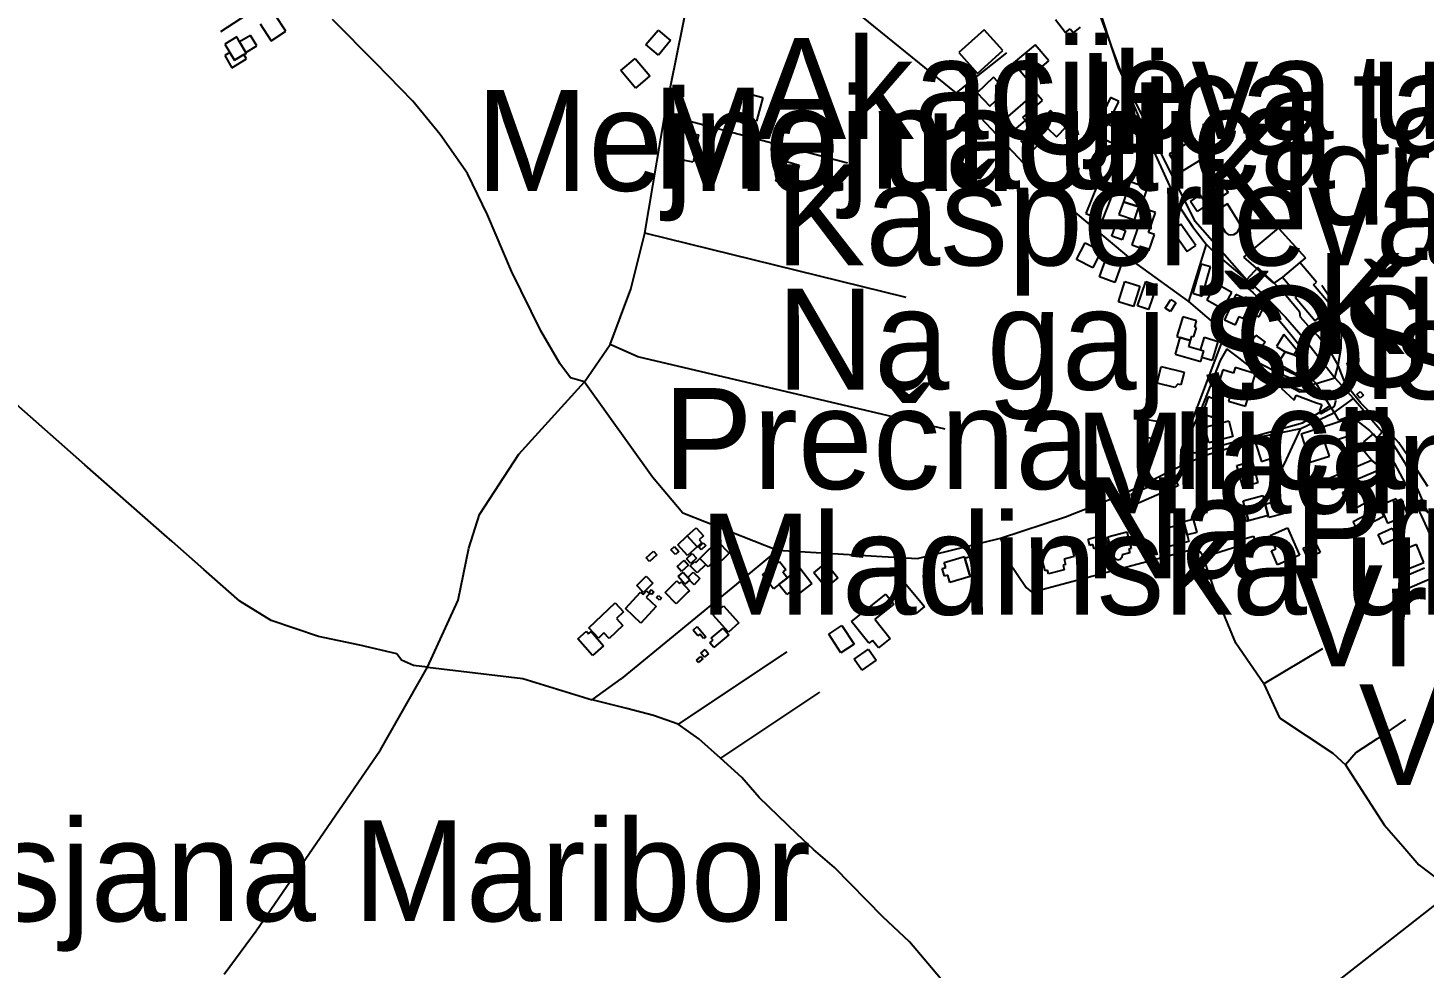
# Model space of a CAD drawing. Extents: x -8864 to 13231, y -7697 to 8949.
# Drawn here: x 506 to 1364, y -254 to 324 of the extents above; entities that cross this region are included whole.
import ezdxf

# ---------------------------------------------------------------- set-up
doc = ezdxf.new("R2010")
doc.units = 0
for name, color, linetype in [('OSM_BUILDING_BARN', 9, 'CONTINUOUS'), ('OSM_BUILDING_CHAPEL', 9, 'CONTINUOUS'), ('OSM_BUILDING_GARAGE', 9, 'CONTINUOUS'), ('OSM_BUILDING_HOUSE', 9, 'CONTINUOUS'), ('OSM_BUILDING_ROOF', 9, 'CONTINUOUS'), ('OSM_BUILDING_SCHOOL', 9, 'CONTINUOUS'), ('OSM_BUILDING_YES', 9, 'CONTINUOUS'), ('OSM_HIGHWAY_FOOTWAY', 8, 'CONTINUOUS'), ('OSM_HIGHWAY_LIVING_STREET', 8, 'CONTINUOUS'), ('OSM_HIGHWAY_PATH', 8, 'CONTINUOUS'), ('OSM_HIGHWAY_PEDESTRIAN', 8, 'CONTINUOUS'), ('OSM_HIGHWAY_RESIDENTIAL', 8, 'CONTINUOUS'), ('OSM_HIGHWAY_SERVICE', 8, 'CONTINUOUS'), ('OSM_HIGHWAY_TERTIARY', 8, 'CONTINUOUS'), ('OSM_HIGHWAY_TRACK', 8, 'CONTINUOUS'), ('OSM_HIGHWAY_UNCLASSIFIED', 8, 'CONTINUOUS'), ('OSM_LABELS', 8, 'CONTINUOUS'), ('OSM_LEISURE_PITCH', 3, 'CONTINUOUS'), ('OSM_LEISURE_PLAYGROUND', 3, 'CONTINUOUS'), ('OSM_LEISURE_SWIMMING_POOL', 3, 'CONTINUOUS')]:
    doc.layers.add(name, color=color, linetype=linetype)

msp = doc.modelspace()

# ---------------------------------------------------------------- linework, layer by layer
at = {"layer": 'OSM_BUILDING_BARN'}
for p, q in [((1192.458018, 212.849329), (1188.974097, 202.919622)), ((1199.173179, 210.491996), (1192.458018, 212.849329)), ((1195.696915, 200.562289), (1199.173179, 210.491996)), ((1188.974097, 202.919622), (1195.696915, 200.562289)), ((1304.969516, 46.979857), (1331.906731, 58.421814)), ((1331.906731, 58.421814), (1338.445783, 53.095577)), ((1338.445783, 53.095577), (1333.170131, 50.860559)), ((1307.909792, 40.174727), (1304.969516, 46.979857)), ((1333.170131, 50.860559), (1307.909792, 40.174727)), ((1320.628016, 20.626659), (1336.76125, 29.021876)), ((1336.76125, 29.021876), (1339.517758, 23.728997)), ((1323.384525, 15.33378), (1320.628016, 20.626659)), ((1339.517758, 23.728997), (1323.384525, 15.33378)), ((1349.632614, -14.221831), (1364.433534, -7.88372)), ((1352.664773, -21.304948), (1349.632614, -14.221831)), ((1367.465694, -14.966837), (1352.664773, -21.304948))]:
    msp.add_line(p, q, dxfattribs=at)
at = {"layer": 'OSM_BUILDING_CHAPEL'}
for p, q in [((1322.940421, 98.729975), (1325.076715, 100.542453)), ((1324.885291, 96.43936), (1322.940421, 98.729975)), ((1327.021585, 98.251837), (1324.885291, 96.43936)), ((1325.076715, 100.542453), (1327.021585, 98.251837))]:
    msp.add_line(p, q, dxfattribs=at)
at = {"layer": 'OSM_BUILDING_GARAGE'}
for p, q in [((1172.350818, 196.070014), (1174.333973, 201.674238)), ((1174.333973, 201.674238), (1180.60503, 199.461459)), ((1180.60503, 199.461459), (1178.614218, 193.846116)), ((1178.614218, 193.846116), (1172.350818, 196.070014)), ((1266.508562, 31.34585), (1275.405959, 33.792138)), ((1268.399833, 24.462884), (1266.508562, 31.34585)), ((1275.405959, 33.792138), (1277.687736, 25.485877)), ((1214.356948, 20.104043), (1222.381451, 22.150029)), ((1214.670884, 18.892018), (1214.356948, 20.104043)), ((1216.807178, 19.425754), (1214.670884, 18.892018)), ((1218.575938, 12.49831), (1216.807178, 19.425754)), ((1222.381451, 22.150029), (1224.45649, 13.999441)), ((1268.790339, 23.050708), (1268.399833, 24.462884)), ((1277.687736, 25.485877), (1268.790339, 23.050708)), ((1157.748979, 9.762915), (1167.74898, 12.642863)), ((1158.828611, 6.015646), (1157.748979, 9.762915)), ((1167.74898, 12.642863), (1169.609623, 6.193557)), ((1224.45649, 13.999441), (1218.575938, 12.49831)), ((1252.77196, 9.918587), (1259.311011, 11.719945)), ((1254.954196, 2.034867), (1252.77196, 9.918587)), ((1259.311011, 11.719945), (1261.48559, 3.836225)), ((1336.064465, 12.642863), (1344.747468, 16.545805)), ((1338.843945, 6.471545), (1336.064465, 12.642863)), ((1347.526947, 10.374487), (1338.843945, 6.471545)), ((1344.747468, 16.545805), (1347.526947, 10.374487)), ((1160.605028, 6.527142), (1158.828611, 6.015646)), ((1161.386039, 3.825105), (1160.605028, 6.527142)), ((1169.609623, 6.193557), (1161.386039, 3.825105)), ((1261.48559, 3.836225), (1254.954196, 2.034867))]:
    msp.add_line(p, q, dxfattribs=at)
at = {"layer": 'OSM_BUILDING_HOUSE'}
for p, q in [((1137.626465, 329.136983), (1143.836267, 321.242143)), ((1143.836267, 321.242143), (1146.70763, 323.4994)), ((1146.70763, 323.4994), (1148.637186, 321.041992)), ((1148.637186, 321.041992), (1153.016972, 324.489035)), ((1163.20074, 227.137877), (1156.347753, 210.036097)), ((1170.099669, 224.369123), (1163.20074, 227.137877)), ((1168.637188, 220.721929), (1170.099669, 224.369123)), ((1183.537649, 229.428492), (1179.372258, 217.230409)), ((1194.242091, 225.781299), (1183.537649, 229.428492)), ((1190.0767, 213.583215), (1194.242091, 225.781299)), ((1166.577464, 205.933004), (1171.96797, 219.38759)), ((1171.96797, 219.38759), (1168.637188, 220.721929)), ((1179.372258, 217.230409), (1188.951126, 213.961278)), ((1156.347753, 210.036097), (1166.577464, 205.933004)), ((1188.951126, 213.961278), (1190.0767, 213.583215)), ((1188.974097, 202.919622), (1184.678538, 190.654821)), ((1195.696915, 200.562289), (1188.974097, 202.919622)), ((1194.900591, 198.305032), (1195.696915, 200.562289)), ((1198.560622, 197.015171), (1194.900591, 198.305032)), ((1150.650969, 181.592435), (1155.834737, 191.911324)), ((1155.834737, 191.911324), (1165.750511, 186.929791)), ((1184.678538, 190.654821), (1195.05373, 187.018747)), ((1195.05373, 187.018747), (1198.560622, 197.015171)), ((1160.566743, 176.610902), (1150.650969, 181.592435)), ((1165.750511, 186.929791), (1160.566743, 176.610902)), ((1164.71682, 170.939961), (1168.468735, 181.203252)), ((1168.468735, 181.203252), (1177.909777, 177.74509)), ((1177.909777, 177.74509), (1174.157863, 167.481799)), ((1174.157863, 167.481799), (1164.71682, 170.939961)), ((1176.46261, 155.695136), (1180.206868, 168.126729)), ((1180.206868, 168.126729), (1189.464143, 165.335736)), ((1189.464143, 165.335736), (1185.712228, 152.904144)), ((1188.001662, 153.226609), (1193.139488, 168.226805)), ((1193.139488, 168.226805), (1199.885277, 165.91395)), ((1199.885277, 165.91395), (1194.755108, 150.913754)), ((1185.712228, 152.904144), (1176.46261, 155.695136)), ((1248.583598, 160.120694), (1241.539187, 144.575644)), ((1265.536127, 152.437125), (1248.583598, 160.120694)), ((1194.755108, 150.913754), (1188.001662, 153.226609)), ((1215.880685, 146.443718), (1212.312538, 134.390188)), ((1224.37992, 143.930713), (1215.880685, 146.443718)), ((1248.338575, 141.495544), (1250.635666, 146.566033)), ((1250.635666, 146.566033), (1253.27732, 145.365128)), ((1253.27732, 145.365128), (1255.329388, 149.890761)), ((1255.329388, 149.890761), (1262.840874, 146.488196)), ((1262.840874, 146.488196), (1265.536127, 152.437125)), ((1222.810242, 134.301232), (1224.448833, 139.849859)), ((1223.277317, 140.194564), (1224.37992, 143.930713)), ((1224.448833, 139.849859), (1223.277317, 140.194564)), ((1241.539187, 144.575644), (1248.338575, 141.495544)), ((1212.312538, 134.390188), (1214.196152, 133.834214)), ((1214.196152, 133.834214), (1220.735203, 131.899422)), ((1220.735203, 131.899422), (1221.562156, 134.679295)), ((1221.562156, 134.679295), (1222.810242, 134.301232)), ((1278.897537, 124.883022), (1274.456495, 118.055654)), ((1284.311014, 123.048306), (1278.897537, 124.883022)), ((1290.513159, 119.212081), (1284.311014, 123.048306)), ((1274.456495, 118.055654), (1285.750524, 111.439555)), ((1285.750524, 111.439555), (1290.513159, 119.212081)), ((1271.53919, 72.343419), (1260.658638, 68.796301)), ((1260.658638, 68.796301), (1264.295698, 57.63233)), ((1275.17625, 61.179449), (1271.53919, 72.343419)), ((1327.21301, 69.541307), (1333.170131, 74.478362)), ((1329.548385, 66.716956), (1327.21301, 69.541307)), ((1333.170131, 74.478362), (1345.076717, 59.278015)), ((1264.295698, 57.63233), (1275.17625, 61.179449)), ((1326.922045, 64.537535), (1329.548385, 66.716956)), ((1331.906731, 58.421814), (1326.922045, 64.537535)), ((1338.445783, 53.095577), (1331.906731, 58.421814)), ((1345.076717, 59.278015), (1338.445783, 53.095577)), ((1314.180849, 38.428967), (1326.738277, 45.045065)), ((1326.738277, 45.045065), (1332.450376, 34.19244)), ((1253.016983, 33.425195), (1265.038424, 36.727684)), ((1265.038424, 36.727684), (1266.508562, 31.34585)), ((1316.814846, 33.425195), (1314.180849, 38.428967)), ((1347.205355, 34.715056), (1340.053746, 31.757271)), ((1347.802598, 33.280642), (1347.205355, 34.715056)), ((1350.390654, 34.359232), (1347.802598, 33.280642)), ((1354.326336, 24.840947), (1350.390654, 34.359232)), ((1254.311011, 28.699411), (1253.016983, 33.425195)), ((1256.386049, 21.171514), (1254.311011, 28.699411)), ((1266.508562, 31.34585), (1268.399833, 24.462884)), ((1317.794938, 33.936692), (1316.814846, 33.425195)), ((1320.873039, 28.098958), (1317.794938, 33.936692)), ((1332.450376, 34.19244), (1320.873039, 28.098958)), ((1340.367682, 30.990026), (1337.565231, 29.822479)), ((1337.565231, 29.822479), (1341.768907, 19.659263)), ((1340.053746, 31.757271), (1340.367682, 30.990026)), ((1204.540714, 16.301176), (1214.670884, 18.892018)), ((1214.670884, 18.892018), (1216.807178, 19.425754)), ((1216.807178, 19.425754), (1218.575938, 12.49831)), ((1268.399833, 24.462884), (1256.386049, 21.171514)), ((1341.768907, 19.659263), (1354.326336, 24.840947)), ((1169.892931, 11.364122), (1181.53918, 14.288548)), ((1173.039945, -1.189786), (1169.892931, 11.364122)), ((1181.53918, 14.288548), (1184.111922, 4.025256)), ((1207.335508, 5.348476), (1204.540714, 16.301176)), ((1218.575938, 12.49831), (1219.601972, 8.473053)), ((1269.540721, 12.086889), (1280.291105, 16.779314)), ((1273.154811, 3.813986), (1269.540721, 12.086889)), ((1280.291105, 16.779314), (1287.618825, 0.022239)), ((1129.47945, 2.968905), (1146.853112, 7.505658)), ((1130.49017, -0.889559), (1129.47945, 2.968905)), ((1146.853112, 7.505658), (1149.050662, -0.900679)), ((1178.637189, 0.21127), (1178.529992, -1.378817)), ((1183.407481, 1.412176), (1178.637189, 0.21127)), ((1184.111922, 4.025256), (1182.833208, 3.702791)), ((1182.833208, 3.702791), (1183.407481, 1.412176)), ((1219.601972, 8.473053), (1207.335508, 5.348476)), ((1270.375331, 2.601961), (1273.154811, 3.813986)), ((1274.088961, -5.893331), (1270.375331, 2.601961)), ((1287.618825, 0.022239), (1274.088961, -5.893331)), ((1129.043003, -1.267622), (1130.49017, -0.889559)), ((1131.209925, -9.573883), (1129.043003, -1.267622)), ((1143.889865, -5.737658), (1142.31253, -6.149079)), ((1142.31253, -6.149079), (1143.032285, -8.917833)), ((1149.050662, -0.900679), (1143.032285, -2.468527)), ((1143.032285, -2.468527), (1143.889865, -5.737658)), ((1173.621875, -1.045232), (1173.039945, -1.189786)), ((1174.471798, -2.390691), (1173.621875, -1.045232)), ((1175.949593, -2.991144), (1174.471798, -2.390691)), ((1177.503958, -2.601961), (1175.949593, -2.991144)), ((1178.529992, -1.378817), (1177.503958, -2.601961)), ((1132.657092, -9.19582), (1131.209925, -9.573883)), ((1133.254336, -11.475316), (1132.657092, -9.19582)), ((1143.032285, -8.917833), (1133.254336, -11.475316))]:
    msp.add_line(p, q, dxfattribs=at)
at = {"layer": 'OSM_BUILDING_ROOF'}
for p, q in [((1252.77196, 28.27687), (1254.311011, 28.699411)), ((1254.839342, 20.737854), (1252.77196, 28.27687)), ((1254.311011, 28.699411), (1256.386049, 21.171514)), ((1256.386049, 21.171514), (1254.839342, 20.737854))]:
    msp.add_line(p, q, dxfattribs=at)
at = {"layer": 'OSM_BUILDING_SCHOOL'}
for p, q in [((1240.44424, 113.863605), (1236.608099, 101.320817)), ((1246.998606, 111.850977), (1240.44424, 113.863605)), ((1248.039953, 115.253541), (1246.998606, 111.850977)), ((1260.559097, 111.428436), (1248.039953, 115.253541)), ((1254.479464, 91.546783), (1260.559097, 111.428436)), ((1236.608099, 101.320817), (1245.298759, 98.663258)), ((1245.298759, 98.663258), (1244.088958, 94.715839)), ((1244.088958, 94.715839), (1254.479464, 91.546783))]:
    msp.add_line(p, q, dxfattribs=at)
at = {"layer": 'OSM_BUILDING_YES'}
for p, q in [((648.69073, 326.423827), (655.428862, 316.104937)), ((664.471742, 321.998269), (657.741267, 332.328277)), ((634.211402, 318.473389), (626.853055, 314.058951)), ((636.041418, 315.415529), (634.211402, 318.473389)), ((642.695323, 319.396307), (636.041418, 315.415529)), ((646.562092, 312.935882), (642.695323, 319.396307)), ((655.428862, 316.104937), (664.471742, 321.998269)), ((885.82705, 313.736486), (893.346193, 322.709916)), ((893.346193, 322.709916), (901.026133, 316.282849)), ((1093.828604, 322.821111), (1078.261987, 308.832789)), ((1105.298743, 310.055933), (1093.828604, 322.821111)), ((626.853055, 314.058951), (629.954127, 308.877267)), ((639.915844, 308.955104), (636.041418, 315.415529)), ((636.041418, 315.415529), (639.915844, 308.955104)), ((639.915844, 308.955104), (646.562092, 312.935882)), ((893.499332, 307.298299), (885.82705, 313.736486)), ((901.026133, 316.282849), (893.499332, 307.298299)), ((1089.739783, 296.067612), (1105.298743, 310.055933)), ((1125.199205, 313.669769), (1111.922021, 302.505798)), ((1133.52233, 303.77342), (1125.199205, 313.669769)), ((629.954127, 308.877267), (626.845398, 307.009192)), ((626.845398, 307.009192), (631.324725, 299.548013)), ((629.954127, 308.877267), (632.817834, 304.118124)), ((632.817834, 304.118124), (629.954127, 308.877267)), ((631.324725, 299.548013), (640.229779, 304.907608)), ((632.817834, 304.118124), (638.614159, 307.609645)), ((638.614159, 307.609645), (632.817834, 304.118124)), ((638.614159, 307.609645), (640.168524, 308.532563)), ((640.229779, 304.907608), (638.614159, 307.609645)), ((640.168524, 308.532563), (639.915844, 308.955104)), ((870.375287, 297.791133), (879.318626, 305.285671)), ((879.318626, 305.285671), (888.284937, 294.56648)), ((1078.261987, 308.832789), (1089.739783, 296.067612)), ((1111.922021, 302.505798), (1120.245146, 292.609449)), ((1120.245146, 292.609449), (1133.52233, 303.77342)), ((879.341597, 287.083062), (870.375287, 297.791133)), ((888.284937, 294.56648), (879.341597, 287.083062)), ((1099.556017, 293.69916), (1089.464132, 284.169755)), ((1107.381439, 285.404018), (1099.556017, 293.69916)), ((940.781114, 269.981282), (944.594285, 284.681251)), ((944.594285, 284.681251), (957.611131, 281.312045)), ((1089.464132, 284.169755), (1097.289554, 275.885732)), ((1097.289554, 275.885732), (1107.381439, 285.404018)), ((1125.306402, 284.325427), (1105.000121, 266.723271)), ((1129.571334, 279.399492), (1125.306402, 284.325427)), ((957.611131, 281.312045), (953.805618, 266.612076)), ((1117.572864, 268.991647), (1129.571334, 279.399492)), ((1171.516208, 281.312045), (1160.719883, 259.017462)), ((1169.86996, 264.810718), (1176.661691, 278.821279)), ((1176.661691, 278.821279), (1171.516208, 281.312045)), ((953.805618, 266.612076), (940.781114, 269.981282)), ((1105.000121, 266.723271), (1110.842389, 259.984858)), ((1110.842389, 259.984858), (1119.142543, 267.17917)), ((1134.479451, 273.339369), (1116.095069, 254.792055)), ((1119.142543, 267.17917), (1117.572864, 268.991647)), ((1144.464138, 263.44302), (1134.479451, 273.339369)), ((906.477894, 256.8714), (907.144051, 260.418518)), ((907.144051, 260.418518), (918.10883, 258.361412)), ((918.10883, 258.361412), (914.961816, 241.582098)), ((1127.672406, 257.260582), (1132.810232, 262.453385)), ((1132.810232, 262.453385), (1138.193081, 257.116029)), ((1138.193081, 257.116029), (1144.464138, 263.44302)), ((1160.719883, 259.017462), (1173.307939, 252.912861)), ((1177.320191, 261.208002), (1169.86996, 264.810718)), ((1173.307939, 252.912861), (1177.320191, 261.208002)), ((901.768859, 248.954321), (903.369165, 257.460733)), ((904.578966, 243.528009), (901.768859, 248.954321)), ((903.369165, 257.460733), (906.477894, 256.8714)), ((1116.095069, 254.792055), (1122.978684, 247.975806)), ((1122.978684, 247.975806), (1129.938868, 255.003325)), ((1129.938868, 255.003325), (1127.672406, 257.260582)), ((1223.162462, 255.859526), (1207.641787, 246.330121)), ((1229.954193, 244.795631), (1223.162462, 255.859526)), ((914.961816, 241.582098), (904.578966, 243.528009)), ((965.781117, 229.795435), (969.517718, 242.694047)), ((969.517718, 242.694047), (980.038393, 239.647306)), ((1207.641787, 246.330121), (1214.433518, 235.266226)), ((1214.433518, 235.266226), (1229.954193, 244.795631)), ((980.038393, 239.647306), (976.309449, 226.748694)), ((976.309449, 226.748694), (965.781117, 229.795435)), ((1179.372258, 217.230409), (1176.661691, 209.291091)), ((1188.951126, 213.961278), (1179.372258, 217.230409)), ((1220.635662, 217.43056), (1226.677011, 221.455816)), ((1224.747455, 211.259241), (1220.635662, 217.43056)), ((1230.788803, 215.284497), (1224.747455, 211.259241)), ((1226.677011, 221.455816), (1230.788803, 215.284497)), ((1243.384516, 215.951667), (1233.552969, 209.936022)), ((1250.964915, 203.542313), (1243.384516, 215.951667)), ((1176.661691, 209.291091), (1186.232902, 206.02196)), ((1186.232902, 206.02196), (1188.951126, 213.961278)), ((1233.552969, 209.936022), (1238.369202, 202.07454)), ((1214.678541, 203.431118), (1209.379919, 199.66161)), ((1209.379919, 199.66161), (1218.706106, 186.540609)), ((1224.012386, 190.310117), (1214.678541, 203.431118)), ((1238.369202, 202.07454), (1239.441178, 202.73059)), ((1239.441178, 202.73059), (1242.220657, 198.193837)), ((1242.220657, 198.193837), (1243.736737, 197.004052)), ((1247.343169, 197.137485), (1249.288039, 198.327271)), ((1249.288039, 198.327271), (1250.520811, 200.239824)), ((1250.520811, 200.239824), (1251.125712, 202.063421)), ((1251.125712, 202.063421), (1250.964915, 203.542313)), ((1218.706106, 186.540609), (1224.012386, 190.310117)), ((1243.736737, 197.004052), (1245.06905, 196.903976)), ((1245.06905, 196.903976), (1247.343169, 197.137485)), ((1227.243626, 178.901517), (1222.021574, 160.910178)), ((1232.963382, 177.244713), (1227.243626, 178.901517)), ((1227.741329, 159.253374), (1232.963382, 177.244713)), ((1287.909789, 179.93563), (1277.228318, 170.928841)), ((1298.208412, 167.704188), (1287.909789, 179.93563)), ((1235.183903, 167.526276), (1231.217593, 160.420921)), ((1246.125711, 161.399436), (1235.183903, 167.526276)), ((1277.228318, 170.928841), (1286.608105, 159.798229)), ((1296.309484, 166.102981), (1298.208412, 167.704188)), ((1307.549914, 152.77071), (1296.309484, 166.102981)), ((1205.176243, 151.792194), (1208.529995, 157.029475)), ((1211.615753, 155.050206), (1208.262001, 149.812925)), ((1208.529995, 157.029475), (1211.615753, 155.050206)), ((1222.021574, 160.910178), (1227.741329, 159.253374)), ((1232.320197, 159.809349), (1230.643321, 156.818205)), ((1230.643321, 156.818205), (1240.497839, 151.314056)), ((1231.217593, 160.420921), (1232.320197, 159.809349)), ((1240.497839, 151.314056), (1246.125711, 161.399436)), ((1286.608105, 159.798229), (1285.099682, 158.530607)), ((1285.099682, 158.530607), (1297.258948, 144.097505)), ((1208.262001, 149.812925), (1205.176243, 151.792194)), ((1297.258948, 144.097505), (1307.549914, 152.77071)), ((1214.196152, 133.834214), (1211.171649, 123.593161)), ((1220.735203, 131.899422), (1214.196152, 133.834214)), ((1219.617286, 128.107675), (1220.735203, 131.899422)), ((1226.776551, 125.994971), (1229.165526, 133.889811)), ((1229.165526, 133.889811), (1237.442709, 131.387925)), ((1237.442709, 131.387925), (1233.882218, 119.623502)), ((1256.631072, 129.631045), (1260.834748, 135.179672)), ((1262.266601, 125.36116), (1256.631072, 129.631045)), ((1260.834748, 135.179672), (1266.470277, 130.920907)), ((1266.470277, 130.920907), (1262.266601, 125.36116)), ((1277.963387, 135.657811), (1273.499374, 128.285587)), ((1286.010861, 125.972732), (1277.963387, 135.657811)), ((1211.171649, 123.593161), (1226.914377, 118.934094)), ((1226.776551, 125.994971), (1219.617286, 128.107675)), ((1228.828619, 125.37228), (1226.776551, 125.994971)), ((1228.828619, 125.37228), (1226.776551, 125.994971)), ((1226.914377, 118.934094), (1227.657103, 121.513816)), ((1227.657103, 121.513816), (1228.828619, 125.37228)), ((1227.657103, 121.513816), (1228.828619, 125.37228)), ((1233.882218, 119.623502), (1227.657103, 121.513816)), ((1273.499374, 128.285587), (1278.897537, 124.883022)), ((1278.897537, 124.883022), (1284.311014, 123.048306)), ((1284.311014, 123.048306), (1286.010861, 125.972732)), ((1200.1303, 105.746375), (1202.672414, 116.009667)), ((1202.672414, 116.009667), (1216.684667, 112.551505)), ((1216.684667, 112.551505), (1214.739797, 104.667784)), ((1210.980225, 103.066578), (1200.1303, 105.746375)), ((1212.894467, 105.123684), (1210.980225, 103.066578)), ((1214.739797, 104.667784), (1212.894467, 105.123684)), ((1231.470273, 97.273322), (1227.948068, 86.976672)), ((1237.703046, 95.138379), (1231.470273, 97.273322)), ((1234.188497, 84.841729), (1237.703046, 95.138379)), ((1227.948068, 86.976672), (1234.188497, 84.841729)), ((1190.505491, 83.685302), (1188.866899, 73.177381)), ((1202.649443, 81.783869), (1190.505491, 83.685302)), ((1201.003195, 71.275948), (1202.649443, 81.783869)), ((1315.888353, 83.151566), (1288.6908, 74.30045)), ((1318.958797, 73.711117), (1315.888353, 83.151566)), ((1188.866899, 73.177381), (1201.003195, 71.275948)), ((1288.6908, 74.30045), (1294.295701, 57.087475)), ((1303.560633, 68.696226), (1318.958797, 73.711117)), ((1306.087433, 60.9237), (1303.560633, 68.696226)), ((1294.295701, 57.087475), (1306.087433, 60.9237)), ((1249.23444, 55.152684), (1258.53, 57.699047)), ((1252.856187, 41.987204), (1249.23444, 55.152684)), ((1258.53, 57.699047), (1262.151747, 44.533568)), ((1184.196149, 37.394854), (1210.390638, 48.781214)), ((1210.390638, 48.781214), (1213.116519, 42.50982)), ((1262.151747, 44.533568), (1252.856187, 41.987204)), ((1186.922029, 31.12346), (1184.196149, 37.394854)), ((1213.116519, 42.50982), (1186.922029, 31.12346)), ((905.367634, 6.393708), (911.255843, 11.786662)), ((911.255843, 11.786662), (916.791831, 16.834912)), ((911.255843, 11.786662), (917.235935, 5.148325)), ((917.235935, 5.148325), (911.255843, 11.786662)), ((916.791831, 16.834912), (921.332414, 11.84226)), ((921.332414, 11.84226), (918.598876, 9.340374)), ((918.598876, 9.340374), (920.137927, 7.650211)), ((885.949561, -1.667924), (890.566713, 2.446288)), ((892.549868, 0.21127), (887.963344, -3.9363)), ((890.566713, 2.446288), (892.549868, 0.21127)), ((901.179272, 3.358087), (903.376822, 5.370715)), ((903.928124, 0.333585), (901.179272, 3.358087)), ((903.376822, 5.370715), (906.125674, 2.335093)), ((906.125674, 2.335093), (903.928124, 0.333585)), ((911.43961, -0.300226), (905.367634, 6.393708)), ((910.773454, -2.20166), (914.226747, 1.067471)), ((917.235935, 5.148325), (911.43961, -0.300226)), ((914.226747, 1.067471), (916.952628, -1.845836)), ((920.137927, 7.650211), (917.235935, 5.148325)), ((918.261969, 4.981533), (921.125675, 7.650211)), ((919.831648, 3.28025), (918.261969, 4.981533)), ((922.703011, 5.960048), (919.831648, 3.28025)), ((920.850025, -0.233509), (929.762736, 8.562009)), ((921.125675, 7.650211), (922.703011, 5.960048)), ((937.006229, 1.167547), (928.078203, -7.627972)), ((929.762736, 8.562009), (937.006229, 1.167547)), ((1290.03077, 4.247646), (1297.588198, 7.650211)), ((1292.741337, -1.779119), (1290.03077, 4.247646)), ((1300.298765, 1.623446), (1292.741337, -1.779119)), ((1297.588198, 7.650211), (1300.298765, 1.623446)), ((1359.663243, 6.516023), (1346.899076, 1.356578)), ((1346.899076, 1.356578), (1351.340118, -9.6406)), ((1364.111942, -4.481156), (1359.663243, 6.516023)), ((887.963344, -3.9363), (885.949561, -1.667924)), ((905.000099, -7.060878), (909.333944, -3.080099)), ((907.72598, -10.052021), (905.000099, -7.060878)), ((912.059825, -6.071243), (907.72598, -10.052021)), ((909.333944, -3.080099), (912.059825, -6.071243)), ((913.506992, -5.103847), (910.773454, -2.20166)), ((913.124143, -6.660576), (915.91128, -3.914061)), ((917.281877, -10.908222), (913.124143, -6.660576)), ((916.952628, -1.845836), (913.506992, -5.103847)), ((915.91128, -3.914061), (916.500866, -4.514514)), ((916.500866, -4.514514), (919.012352, -2.034867)), ((922.595813, -5.670941), (917.281877, -10.908222)), ((919.012352, -2.034867), (920.850025, -0.233509)), ((919.012352, -2.034867), (922.595813, -5.670941)), ((922.595813, -5.670941), (919.012352, -2.034867)), ((924.104236, -7.216551), (922.595813, -5.670941)), ((925.926595, -5.426312), (924.104236, -7.216551)), ((928.078203, -7.627972), (925.926595, -5.426312)), ((957.503934, -12.031291), (968.024609, -3.802866)), ((968.024609, -3.802866), (971.906692, -8.817758)), ((972.879127, -13.832649), (980.513125, -7.861481)), ((980.513125, -7.861481), (987.886785, -17.346409)), ((989.104243, -10.819266), (996.546817, -4.770262)), ((996.546817, -4.770262), (1003.866879, -13.832649)), ((1067.978678, -8.161708), (1070.1456, -7.527897)), ((1069.364589, -12.854134), (1067.978678, -8.161708)), ((1069.234421, -4.481156), (1081.646367, -0.789484)), ((1070.1456, -7.527897), (1069.234421, -4.481156)), ((1081.646367, -0.789484), (1081.944989, -1.790238)), ((1081.944989, -1.790238), (1086.248205, -0.511497)), ((1085.268113, -13.043165), (1081.944989, -1.790238)), ((1081.944989, -1.790238), (1085.268113, -13.043165)), ((1086.248205, -0.511497), (1089.640242, -12.009052)), ((1351.340118, -9.6406), (1364.111942, -4.481156)), ((880.183864, -18.614031), (886.00316, -12.954209)), ((886.00316, -12.954209), (890.160894, -17.246333)), ((897.680037, -22.995111), (904.869931, -15.834158)), ((904.869931, -15.834158), (906.378354, -17.346409)), ((905.704541, -13.043165), (908.7367, -10.396726)), ((909.854618, -17.824547), (905.704541, -13.043165)), ((906.378354, -17.346409), (907.404388, -16.379013)), ((907.404388, -16.379013), (912.5269, -21.883162)), ((908.7367, -10.396726), (912.894434, -15.166988)), ((912.618783, -15.411617), (909.854618, -17.824547)), ((911.638691, -13.721454), (914.946502, -10.352248)), ((912.894434, -15.166988), (911.638691, -13.721454)), ((912.894434, -15.166988), (912.618783, -15.411617)), ((912.618783, -15.411617), (912.894434, -15.166988)), ((915.398263, -18.169251), (912.618783, -15.411617)), ((914.946502, -10.352248), (919.073608, -14.433101)), ((919.073608, -14.433101), (915.398263, -18.169251)), ((964.188467, -20.626659), (957.503934, -12.031291)), ((972.879127, -13.832649), (967.588161, -17.957981)), ((967.588161, -17.957981), (972.879127, -13.832649)), ((971.906692, -8.817758), (970.09199, -10.229933)), ((970.09199, -10.229933), (972.879127, -13.832649)), ((996.424306, -19.881653), (989.104243, -10.819266)), ((1003.866879, -13.832649), (996.424306, -19.881653)), ((1071.386029, -12.253681), (1069.364589, -12.854134)), ((1072.718341, -16.768195), (1071.386029, -12.253681)), ((1085.268113, -13.043165), (1072.718341, -16.768195)), ((1085.337026, -13.287794), (1085.268113, -13.043165)), ((1089.640242, -12.009052), (1085.337026, -13.287794)), ((873.200709, -32.791384), (882.557524, -22.650407)), ((884.333941, -22.906155), (880.183864, -18.614031)), ((882.557524, -22.650407), (884.127203, -24.11818)), ((884.127203, -24.11818), (886.110358, -21.960998)), ((890.160894, -17.246333), (884.333941, -22.906155)), ((887.963344, -23.695639), (885.980189, -25.841701)), ((886.110358, -21.960998), (887.963344, -23.695639)), ((887.725978, -22.683765), (889.104232, -21.182634)), ((889.410511, -24.229375), (887.725978, -22.683765)), ((889.104232, -21.182634), (890.781109, -22.728243)), ((890.781109, -22.728243), (889.410511, -24.229375)), ((892.4197, -25.930657), (893.499332, -24.796469)), ((893.499332, -24.796469), (895.321691, -26.51999)), ((904.479426, -29.855838), (897.680037, -22.995111)), ((911.500866, -22.839438), (904.479426, -29.855838)), ((912.5269, -21.883162), (911.500866, -22.839438)), ((967.588161, -17.957981), (964.188467, -20.626659)), ((972.419709, -24.173777), (967.588161, -17.957981)), ((977.664732, -20.081804), (972.419709, -24.173777)), ((980.206846, -23.350935), (977.664732, -20.081804)), ((987.886785, -17.346409), (980.206846, -23.350935)), ((1012.327829, -40.741821), (1033.39215, -23.906909)), ((1033.39215, -23.906909), (1038.269639, -30.02263)), ((1037.53457, -24.607437), (1045.712213, -17.768949)), ((1047.23595, -36.260666), (1037.53457, -24.607437)), ((1045.712213, -17.768949), (1057.190009, -31.56824)), ((850.696878, -44.689241), (866.822454, -29.36658)), ((866.822454, -29.36658), (872.067477, -34.915207)), ((882.79489, -41.720336), (873.200709, -32.791384)), ((892.159363, -31.579359), (882.79489, -41.720336)), ((885.980189, -25.841701), (892.159363, -31.579359)), ((894.242058, -27.665298), (892.4197, -25.930657)), ((895.321691, -26.51999), (894.242058, -27.665298)), ((927.22828, -36.861118), (933.56825, -31.145699)), ((933.56825, -31.145699), (942.940379, -41.598022)), ((1038.269639, -30.02263), (1026.600419, -39.340765)), ((1050.505475, -33.53639), (1047.23595, -36.260666)), ((1052.281892, -35.682452), (1050.505475, -33.53639)), ((1057.190009, -31.56824), (1052.281892, -35.682452)), ((872.067477, -34.915207), (867.771918, -38.996061)), ((867.771918, -38.996061), (871.699943, -43.154751)), ((936.608066, -47.313441), (927.22828, -36.861118)), ((942.940379, -41.598022), (936.608066, -47.313441)), ((1022.963359, -54.151929), (1012.327829, -40.741821)), ((1026.600419, -39.340765), (1036.072089, -51.271981)), ((843.958745, -51.416534), (849.211426, -46.790825)), ((853.001625, -61.735423), (843.958745, -51.416534)), ((849.211426, -46.790825), (850.566709, -48.325315)), ((850.566709, -48.325315), (852.113417, -46.957618)), ((856.646342, -50.982874), (850.696878, -44.689241)), ((852.113417, -46.957618), (859.80867, -55.742017)), ((860.038379, -47.76934), (856.646342, -50.982874)), ((863.261963, -51.183025), (860.038379, -47.76934)), ((871.699943, -43.154751), (863.261963, -51.183025)), ((914.854618, -46.056939), (917.35079, -43.910877)), ((917.848493, -49.548459), (914.854618, -46.056939)), ((917.35079, -43.910877), (922.649412, -50.115553)), ((919.027666, -48.536585), (917.848493, -49.548459)), ((921.332414, -51.249742), (919.027666, -48.536585)), ((922.649412, -50.115553), (921.332414, -51.249742)), ((926.041449, -51.038471), (933.346198, -44.93387)), ((927.121082, -52.328332), (926.041449, -51.038471)), ((936.761206, -49.036963), (927.519244, -56.77613)), ((933.346198, -44.93387), (936.761206, -49.036963)), ((998.23135, -48.603302), (1006.347737, -43.210348)), ((1005.742836, -59.978543), (998.23135, -48.603302)), ((1006.347737, -43.210348), (1013.859223, -54.596709)), ((1036.072089, -51.271981), (1028.874539, -57.031878)), ((859.80867, -55.742017), (853.001625, -61.735423)), ((919.510055, -60.145336), (922.220622, -57.965915)), ((922.220622, -57.965915), (924.310974, -60.578996)), ((925.168555, -53.962898), (927.121082, -52.328332)), ((927.519244, -56.77613), (925.168555, -53.962898)), ((1013.859223, -54.596709), (1005.742836, -59.978543)), ((1013.805624, -63.892605), (1022.588168, -57.699047)), ((1022.588168, -57.699047), (1027.38143, -64.570894)), ((1025.18388, -52.37281), (1022.963359, -54.151929)), ((1028.874539, -57.031878), (1025.18388, -52.37281)), ((916.84543, -64.559774), (919.594282, -62.335876)), ((917.986318, -65.983069), (916.84543, -64.559774)), ((920.73517, -63.759171), (917.986318, -65.983069)), ((921.600408, -62.758417), (919.510055, -60.145336)), ((919.594282, -62.335876), (920.73517, -63.759171)), ((924.310974, -60.578996), (921.600408, -62.758417)), ((1018.59123, -70.742212), (1013.805624, -63.892605)), ((1027.38143, -64.570894), (1018.59123, -70.742212))]:
    msp.add_line(p, q, dxfattribs=at)
at = {"layer": 'OSM_HIGHWAY_FOOTWAY'}
for p, q in [((1173.376852, 308.799431), (1151.171643, 377.41782)), ((1176.508552, 299.114353), (1173.376852, 308.799431)), ((1177.963376, 296.201046), (1176.508552, 299.114353)), ((1223.575938, 204.987847), (1177.963376, 296.201046)), ((1255.107335, 169.149722), (1223.575938, 204.987847)), ((1261.975636, 176.86665), (1255.107335, 169.149722)), ((1276.041488, 163.523259), (1261.975636, 176.86665)), ((1255.107335, 169.149722), (1253.307948, 166.380969)), ((1253.307948, 166.380969), (1259.134901, 161.165927)), ((1287.925103, 149.234711), (1276.041488, 163.523259)), ((1259.134901, 161.165927), (1271.393708, 148.689856)), ((1271.393708, 148.689856), (1278.859252, 139.872098)), ((1288.200754, 146.332523), (1287.925103, 149.234711)), ((1294.571352, 139.160451), (1288.200754, 146.332523)), ((1278.859252, 139.872098), (1290.765839, 125.183248)), ((1298.882225, 134.834968), (1294.571352, 139.160451)), ((1307.396775, 123.948985), (1298.882225, 134.834968)), ((1242.925098, 126.828933), (1238.805649, 119.66798)), ((1250.32173, 121.224709), (1242.925098, 126.828933)), ((1259.196157, 114.297265), (1250.32173, 121.224709)), ((1262.266601, 123.18174), (1253.997075, 124.327047)), ((1274.816373, 115.798397), (1262.266601, 123.18174)), ((1290.765839, 125.183248), (1292.817906, 110.605594)), ((1311.531538, 116.654598), (1307.396775, 123.948985)), ((1238.805649, 119.66798), (1226.975633, 89.322885)), ((1273.744397, 107.770123), (1259.196157, 114.297265)), ((1286.225256, 110.160814), (1274.816373, 115.798397)), ((1315.941952, 104.99025), (1311.531538, 116.654598)), ((1277.519283, 105.724136), (1273.744397, 107.770123)), ((1287.83322, 100.142151), (1277.519283, 105.724136)), ((1290.145624, 110.194172), (1286.225256, 110.160814)), ((1292.817906, 110.605594), (1290.145624, 110.194172)), ((1292.817906, 110.605594), (1297.833221, 105.41279)), ((1297.833221, 105.41279), (1300.582072, 101.04283)), ((1325.352366, 93.459336), (1315.941952, 104.99025)), ((1294.755119, 100.286704), (1287.83322, 100.142151)), ((1297.082838, 100.331182), (1294.755119, 100.286704)), ((1300.582072, 101.04283), (1297.082838, 100.331182)), ((1300.582072, 101.04283), (1306.378398, 91.847009)), ((1226.975633, 89.322885), (1219.502431, 73.21074)), ((1306.378398, 91.847009), (1307.220664, 90.501551)), ((1307.220664, 90.501551), (1308.981767, 87.710558)), ((1308.981767, 87.710558), (1311.646392, 83.018132)), ((1340.65099, 78.203392), (1325.352366, 93.459336)), ((1311.646392, 83.018132), (1319.065995, 85.520018)), ((1319.065995, 85.520018), (1325.145628, 80.961026)), ((1325.145628, 80.961026), (1330.781157, 76.668902)), ((1338.491724, 75.745984), (1340.65099, 78.203392)), ((1348.805661, 69.085408), (1340.65099, 78.203392)), ((1219.502431, 73.21074), (1217.871497, 65.115749)), ((1330.781157, 76.668902), (1335.160943, 71.987596)), ((1335.160943, 71.987596), (1338.491724, 75.745984)), ((1335.160943, 71.987596), (1341.240576, 65.493812)), ((1356.822507, 57.343224), (1348.805661, 69.085408)), ((1217.871497, 65.115749), (1223.085892, 62.858492)), ((1341.240576, 65.493812), (1352.588204, 44.033191)), ((1366.546858, 42.165116), (1356.822507, 57.343224)), ((1352.588204, 44.033191), (1362.779629, 24.018104)), ((1362.779629, 24.018104), (1372.70306, 1.75688))]:
    msp.add_line(p, q, dxfattribs=at)
at = {"layer": 'OSM_HIGHWAY_LIVING_STREET'}
for p, q in [((1103.874547, 10.430084), (1108.560612, -3.569357)), ((1123.147137, -22.717124), (1218.3692, 2.557483)), ((1218.3692, 2.557483), (1222.404422, 3.469282)), ((1222.404422, 3.469282), (1224.778083, 3.180175)), ((1226.554499, 2.068226), (1224.778083, 3.180175)), ((1228.262003, -0.500377), (1226.554499, 2.068226)), ((1108.560612, -3.569357), (1119.716815, -19.970609)), ((1119.716815, -19.970609), (1123.147137, -22.717124))]:
    msp.add_line(p, q, dxfattribs=at)
at = {"layer": 'OSM_HIGHWAY_PATH'}
for p, q in [((1230.191559, 191.12184), (1219.47946, 155.83969)), ((1223.085892, 62.858492), (1289.540724, 81.227894)), ((1237.197686, -26.864694), (1228.262003, -0.500377)), ((1248.461087, -54.096332), (1237.197686, -26.864694)), ((1265.681609, -79.026234), (1248.461087, -54.096332))]:
    msp.add_line(p, q, dxfattribs=at)
at = {"layer": 'OSM_HIGHWAY_PEDESTRIAN'}
for p, q in [((652.902063, 340.312073), (624.341569, 321.542369)), ((1277.519283, 105.724136), (1276.324796, 102.632917)), ((1284.027706, 102.555081), (1277.519283, 105.724136)), ((1276.324796, 102.632917), (1284.410555, 95.160618)), ((1290.360019, 101.009471), (1284.027706, 102.555081)), ((1284.410555, 95.160618), (1285.5591, 98.296315)), ((1285.5591, 98.296315), (1297.595855, 93.881877)), ((1294.755119, 100.286704), (1290.360019, 101.009471)), ((1295.903665, 100.097673), (1294.755119, 100.286704)), ((1297.082838, 100.331182), (1295.903665, 100.097673)), ((1300.582072, 101.04283), (1297.082838, 100.331182)), ((1301.77656, 101.287459), (1300.582072, 101.04283)), ((1306.799531, 100.942754), (1301.77656, 101.287459)), ((1309.280389, 98.907887), (1306.799531, 100.942754)), ((1310.0614, 94.938228), (1309.280389, 98.907887)), ((1309.341645, 92.236192), (1310.0614, 94.938228)), ((1289.540724, 81.227894), (1299.663236, 87.376973)), ((1297.595855, 93.881877), (1301.454967, 92.514179)), ((1299.663236, 87.376973), (1300.314079, 87.810634)), ((1301.454967, 92.514179), (1300.076713, 88.655715)), ((1300.076713, 88.655715), (1300.314079, 87.810634)), ((1300.314079, 87.810634), (1306.378398, 91.847009)), ((1300.314079, 87.810634), (1300.582072, 86.843238)), ((1300.582072, 86.843238), (1307.220664, 90.501551)), ((1307.220664, 90.501551), (1308.491721, 91.202079)), ((1308.491721, 91.202079), (1309.341645, 92.236192))]:
    msp.add_line(p, q, dxfattribs=at)
at = {"layer": 'OSM_HIGHWAY_RESIDENTIAL'}
for p, q in [((897.526898, 270.503898), (912.534557, 344.715392)), ((885.061353, 197.882491), (897.526898, 270.503898)), ((1009.862286, 240.914928), (897.526898, 270.503898)), ((876.569775, 163.412064), (885.061353, 197.882491)), ((1045.804097, 158.319337), (885.061353, 197.882491)), ((863.805608, 129.364178), (876.569775, 163.412064)), ((848.039909, 106.52474), (863.805608, 129.364178)), ((880.773451, 121.880759), (863.805608, 129.364178)), ((1241.899065, 136.680804), (1214.785738, 64.559774)), ((1069.824007, 77.347191), (880.773451, 121.880759)), ((807.74894, 62.102367), (848.039909, 106.52474)), ((848.039909, 106.52474), (889.846958, 48.191881)), ((1308.981767, 87.710558), (1320.850069, 96.172492)), ((1288.568289, 77.736373), (1308.338582, 87.243539)), ((1308.338582, 87.243539), (1308.981767, 87.710558)), ((1266.401364, 73.266337), (1288.568289, 77.736373)), ((1249.900597, 67.528679), (1266.401364, 73.266337)), ((1214.785738, 64.559774), (1214.364605, 54.696784)), ((1214.364605, 54.696784), (1229.295694, 61.312883)), ((1229.295694, 61.312883), (1249.900597, 67.528679)), ((1179.732136, 37.650602), (1214.364605, 54.696784)), ((889.846958, 48.191881), (908.56059, 26.041852)), ((1143.797982, 23.484369), (1179.732136, 37.650602)), ((908.56059, 26.041852), (966.684639, 3.024502)), ((1103.874547, 10.430084), (1143.797982, 23.484369)), ((1052.748967, -2.079345), (1103.874547, 10.430084)), ((966.684639, 3.024502), (941.569782, -17.880144)), ((966.684639, 3.024502), (1031.163972, -0.789484)), ((1031.163972, -0.789484), (1052.748967, -2.079345)), ((941.569782, -17.880144), (870.536083, -76.001732)), ((972.511592, -59.378091), (905.650942, -103.822703)), ((855.880645, -86.754282), (870.536083, -76.001732)), ((992.519251, -84.196798), (931.64635, -124.693991)), ((1265.681609, -79.026234), (1275.283448, -99.897522)), ((852.748945, -88.900344), (855.880645, -86.754282)), ((874.088917, -94.271059), (852.748945, -88.900344)), ((890.582027, -98.507586), (874.088917, -94.271059)), ((905.650942, -103.822703), (890.582027, -98.507586)), ((1275.283448, -99.897522), (1308.139501, -121.64725)), ((918.369167, -112.87397), (905.650942, -103.822703)), ((931.64635, -124.693991), (918.369167, -112.87397)), ((944.739767, -136.53625), (931.64635, -124.693991)), ((1308.139501, -121.64725), (1316.041492, -128.808203)), ((955.459523, -148.956724), (944.739767, -136.53625)), ((1316.041492, -128.808203), (1339.762781, -165.747158)), ((1339.762781, -165.747158), (1351.148694, -178.84592)), ((1351.148694, -178.84592), (1361.133381, -190.321236)), ((1361.133381, -190.321236), (1382.121132, -206.210991)), ((1280.260478, -285.993351), (1382.121132, -206.210991))]:
    msp.add_line(p, q, dxfattribs=at)
at = {"layer": 'OSM_HIGHWAY_SERVICE'}
for p, q in [((1085.260456, 290.796972), (1072.281894, 304.073646)), ((1085.260456, 290.796972), (1107.779601, 308.610399)), ((1076.523855, 283.914006), (1085.260456, 290.796972)), ((1310.987893, 151.403012), (1301.462624, 165.613724)), ((1313.568291, 138.448803), (1310.987893, 151.403012)), ((1313.392181, 127.318191), (1313.568291, 138.448803)), ((1311.531538, 116.654598), (1313.392181, 127.318191)), ((1309.387586, 108.982148), (1311.531538, 116.654598)), ((1279.670891, 58.877714), (1288.568289, 77.736373)), ((1268.093554, 35.170955), (1279.670891, 58.877714)), ((1228.262003, -0.500377), (1235.405955, 1.045232)), ((1235.405955, 1.045232), (1250.436585, 5.815495)), ((1250.436585, 5.815495), (1252.611164, 6.293633)), ((1352.948081, -100.976113), (1335.405966, -112.951806)), ((1335.405966, -112.951806), (1322.435061, -121.235829)), ((1322.435061, -121.235829), (1316.041492, -128.808203))]:
    msp.add_line(p, q, dxfattribs=at)
at = {"layer": 'OSM_HIGHWAY_TERTIARY'}
for p, q in [((967.871469, 372.191658), (1076.523855, 283.914006)), ((1158.675472, 349.129831), (1173.376852, 308.799431)), ((1173.376852, 308.799431), (1177.963376, 296.201046)), ((1177.963376, 296.201046), (1182.220651, 284.525578)), ((1076.523855, 283.914006), (1088.15479, 272.738916)), ((1182.220651, 284.525578), (1199.043011, 245.874222)), ((1088.15479, 272.738916), (1134.494765, 223.201576)), ((1199.043011, 245.874222), (1213.116519, 215.251139)), ((1134.494765, 223.201576), (1187.726011, 178.923756)), ((1213.116519, 215.251139), (1221.807179, 201.952226)), ((1221.807179, 201.952226), (1230.191559, 191.12184)), ((1230.191559, 191.12184), (1236.324791, 185.184031)), ((1236.324791, 185.184031), (1255.107335, 169.149722)), ((1187.726011, 178.923756), (1219.47946, 155.83969)), ((1255.107335, 169.149722), (1265.911318, 159.753751)), ((1219.47946, 155.83969), (1241.899065, 136.680804)), ((1265.911318, 159.753751), (1279.035363, 146.210209)), ((1279.035363, 146.210209), (1291.255885, 132.255246)), ((1241.899065, 136.680804), (1247.381454, 130.987624)), ((1247.381454, 130.987624), (1253.997075, 124.327047)), ((1291.255885, 132.255246), (1309.387586, 108.982148)), ((1253.997075, 124.327047), (1262.726019, 118.278043)), ((1262.726019, 118.278043), (1275.605041, 111.673065)), ((1275.605041, 111.673065), (1289.984828, 105.42391)), ((1289.984828, 105.42391), (1293.935824, 104.734501)), ((1293.935824, 104.734501), (1297.833221, 105.41279)), ((1297.833221, 105.41279), (1309.387586, 108.982148)), ((1309.387586, 108.982148), (1320.850069, 96.172492)), ((1320.850069, 96.172492), (1338.491724, 75.745984)), ((1338.491724, 75.745984), (1340.995553, 73.088425)), ((1340.995553, 73.088425), (1345.2222, 68.106893)), ((1345.2222, 68.106893), (1352.075187, 57.343224)), ((1352.075187, 57.343224), (1357.136443, 47.602548)), ((1357.136443, 47.602548), (1366.508573, 25.763865))]:
    msp.add_line(p, q, dxfattribs=at)
at = {"layer": 'OSM_HIGHWAY_TRACK'}
for p, q in [((540.880611, 55.497388), (304.931121, 263.265108)), ((783.522291, 24.885425), (807.74894, 62.102367)), ((589.808641, 12.476071), (540.880611, 55.497388)), ((776.952612, 4.347722), (783.522291, 24.885425)), ((594.540647, 8.317381), (589.808641, 12.476071)), ((614.012319, -8.806638), (594.540647, 8.317381)), ((770.375276, -27.687537), (776.952612, 4.347722)), ((636.240499, -28.310228), (614.012319, -8.806638)), ((655.482461, -40.185846), (636.240499, -28.310228)), ((751.493191, -68.740704), (770.375276, -27.687537)), ((684.60957, -50.082195), (655.482461, -40.185846)), ((709.908194, -55.286118), (684.60957, -50.082195)), ((732.664705, -60.556757), (709.908194, -55.286118)), ((1301.738275, -57.554494), (1265.681609, -79.026234)), ((735.543726, -64.559774), (732.664705, -60.556757)), ((742.83316, -67.851144), (735.543726, -64.559774)), ((751.493191, -68.740704), (742.83316, -67.851144)), ((722.565164, -119.579024), (751.493191, -68.740704)), ((751.493191, -68.740704), (810.214484, -75.857179)), ((810.214484, -75.857179), (852.748945, -88.900344)), ((646.16393, -230.896265), (722.565164, -119.579024)), ((978.836248, -171.462577), (955.459523, -148.956724)), ((988.874534, -180.802951), (978.836248, -171.462577)), ((1001.830125, -192.00028), (988.874534, -180.802951)), ((1031.408995, -222.189702), (1001.830125, -192.00028)), ((1047.84085, -237.5902), (1031.408995, -222.189702)), ((633.415077, -248.164837), (646.16393, -230.896265)), ((1087.680058, -284.414383), (1047.84085, -237.5902)), ((626.447236, -257.594167), (633.415077, -248.164837))]:
    msp.add_line(p, q, dxfattribs=at)
at = {"layer": 'OSM_HIGHWAY_UNCLASSIFIED'}
for p, q in [((719.739742, 302.327886), (693.116462, 329.092505)), ((742.42734, 279.01031), (719.739742, 302.327886)), ((759.356898, 258.561563), (742.42734, 279.01031)), ((776.12566, 234.610176), (759.356898, 258.561563)), ((788.422751, 209.057582), (776.12566, 234.610176)), ((803.277271, 174.553796), (788.422751, 209.057582)), ((821.171606, 137.814992), (803.277271, 174.553796)), ((832.825513, 117.855503), (821.171606, 137.814992)), ((839.387535, 109.059984), (832.825513, 117.855503)), ((848.039909, 106.52474), (839.387535, 109.059984))]:
    msp.add_line(p, q, dxfattribs=at)
at = {"layer": 'OSM_LEISURE_PITCH'}
for p, q in [((1229.425863, 78.726008), (1244.127242, 82.562233)), ((1231.960319, 68.996452), (1229.425863, 78.726008)), ((1244.127242, 82.562233), (1246.661699, 72.832677)), ((1246.661699, 72.832677), (1231.960319, 68.996452))]:
    msp.add_line(p, q, dxfattribs=at)
at = {"layer": 'OSM_LEISURE_PLAYGROUND'}
for p, q in [((1253.484058, 183.149164), (1274.762774, 200.940352)), ((1274.762774, 200.940352), (1291.271199, 182.626548)), ((1271.975637, 167.081497), (1253.484058, 183.149164)), ((1291.271199, 182.626548), (1287.909789, 179.93563)), ((1287.909789, 179.93563), (1277.228318, 170.928841)), ((1277.228318, 170.928841), (1271.975637, 167.081497))]:
    msp.add_line(p, q, dxfattribs=at)
at = {"layer": 'OSM_LEISURE_SWIMMING_POOL'}
for p, q in [((1235.505496, 228.105273), (1238.997073, 230.395888)), ((1240.42127, 220.610734), (1235.505496, 228.105273)), ((1238.997073, 230.395888), (1243.912847, 222.90135)), ((1243.912847, 222.90135), (1240.42127, 220.610734))]:
    msp.add_line(p, q, dxfattribs=at)

# ---------------------------------------------------------------- texts
at = {"layer": 'OSM_LABELS'}
for s, p in [('Akacijeva ulica', (953.694592, 255.709413)), ('Ulica talcev', (1112.614741, 246.591278)), ('Mejna ulica', (781.290472, 223.878015)), ('Mejna ulica', (889.76117, 225.262547)), ('Kidričeva cesta', (1221.079633, 203.065555)), ('Kašperjeva ulica', (965.432725, 178.100914)), ('Kidričeva cesta', (1298.002547, 123.595511)), ('OŠ Miklavž na Dravskem polju – podružnica Dobrovce', (1247.888516, 103.354449)), ('Šolska ulica', (1226.605445, 96.000012)), ('Na gaj', (966.273364, 101.740029)), ('Prečna ulica', (896.218405, 40.650441)), ('Mladinska ulica', (1149.202101, 25.614821)), ('Na Pristance', (1155.068934, -14.244183)), ('Mladinska ulica', (918.697809, -36.594577)), ('Vrtna ulica', (1283.709942, -68.290364)), ('Vrtna ulica', (1324.079229, -141.324622)), ('Letališče Edvarda Rusjana Maribor', (-304.060141, -224.920233))]:
    msp.add_text(s, height=62.042552, dxfattribs=at).set_placement(p)

doc.saveas('drawing.dxf')
